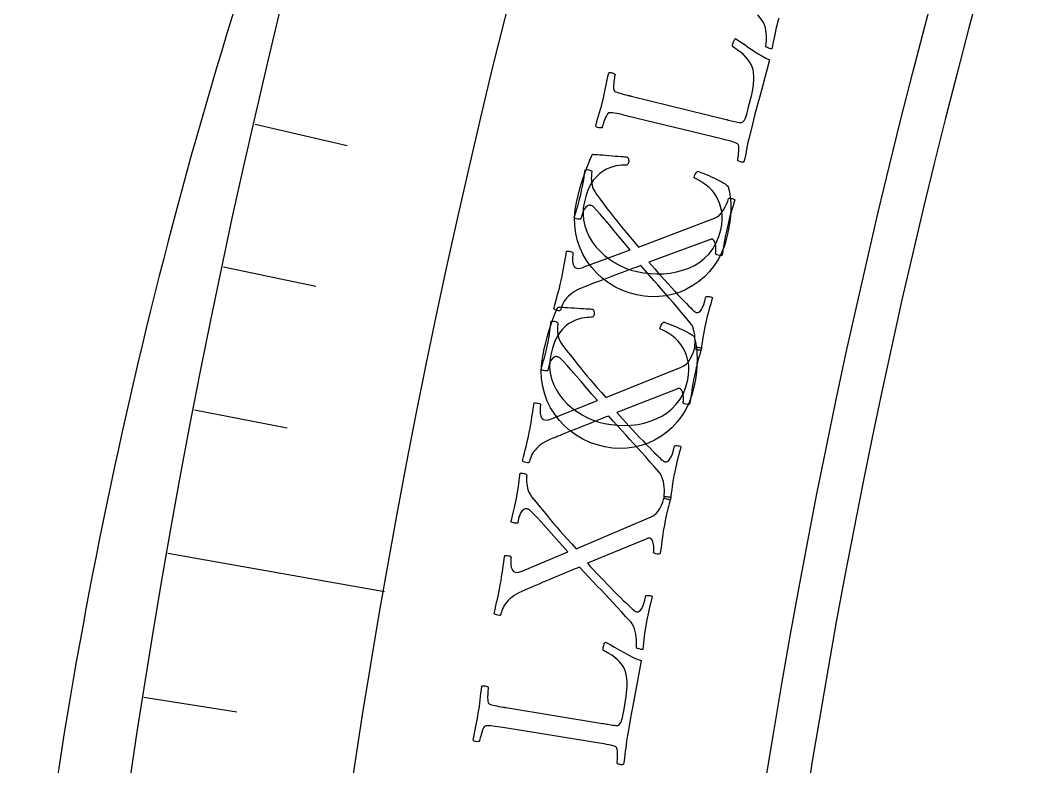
# Model space of a CAD drawing. Header units: millimetres. Extents: x -76 to 76, y -76 to 86.
# Drawn here: x -75.8 to -66.58, y 11.2 to 17.95 of the extents above; entities that cross this region are included whole.
import ezdxf

# ---------------------------------------------------------------- set-up
doc = ezdxf.new("R2010")
doc.units = ezdxf.units.MM
for name, color, linetype in [('CUT_INNER', 6, 'Continuous'), ('CUT_OUTER', 1, 'Continuous'), ('ENGRAVE', 7, 'Continuous'), ('ENGRAVE_FINE', 8, 'Continuous'), ('TEXT', 5, 'Continuous')]:
    doc.layers.add(name, color=color, linetype=linetype)

msp = doc.modelspace()

# ---------------------------------------------------------------- linework, layer by layer
at = {"layer": 'CUT_INNER'}
msp.add_arc((0.0001, -0.0002), 69.5399, 92.274707, 357.539245, dxfattribs=at)
at = {"layer": 'CUT_OUTER'}
msp.add_arc((-27.8135, 3.7715), 48.2123, 162.08122, 174.4382, dxfattribs=at)
at = {"layer": 'ENGRAVE'}
msp.add_lwpolyline([(-74.4637, 13.13), (-72.5042, 12.7845)], dxfattribs=at)
for radius in [75.6124, 73.6227, 69.9276]:
    msp.add_circle((0, 0), radius, dxfattribs=at)
at = {"layer": 'ENGRAVE_FINE'}
for points in [[(-73.6745, 17.0091), (-72.8436, 16.8173)], [(-73.9601, 15.7207), (-73.126, 15.5434)], [(-74.2232, 14.4275), (-73.3861, 14.2648)], [(-74.6815, 11.8284), (-73.8393, 11.695)]]:
    msp.add_lwpolyline(points, dxfattribs=at)
at = {"layer": 'TEXT'}
msp.add_lwpolyline([(-68.9384, 17.9688), (-68.9459, 17.9411), (-68.9554, 17.9036), (-68.9638, 17.8688), (-68.9711, 17.8367), (-68.9772, 17.8073), (-68.9828, 17.779), (-68.9884, 17.7501), (-68.994, 17.7207), (-68.9995, 17.6908), (-69.0058, 17.6907), (-69.0133, 17.6919), (-69.0219, 17.6943), (-69.0317, 17.6979), (-69.041, 17.7019), (-69.0482, 17.7052), (-69.0533, 17.7078), (-69.0561, 17.7097), (-69.055, 17.716), (-69.0537, 17.7268), (-69.0521, 17.742), (-69.0504, 17.7617), (-69.0493, 17.7842), (-69.0495, 17.8079), (-69.0511, 17.8328), (-69.0539, 17.8588), (-69.0588, 17.8843), (-69.0663, 17.9076), (-69.0764, 17.9288), (-69.0891, 17.9477), (-69.1278, 17.9973)], dxfattribs=at)
for points in [[(-69.4139, 17.0526), (-69.4116, 17.052), (-69.4088, 17.0513), (-69.4054, 17.0505), (-69.4016, 17.0496), (-69.3916, 17.0471), (-69.3801, 17.0443), (-69.3673, 17.0411), (-69.353, 17.0376), (-69.3384, 17.0342), (-69.3243, 17.0311), (-69.3108, 17.0285), (-69.2978, 17.0263), (-69.2864, 17.0248), (-69.2775, 17.0245), (-69.271, 17.0254), (-69.2669, 17.0274), (-69.2577, 17.0366), (-69.2497, 17.0474), (-69.2428, 17.0597), (-69.237, 17.0734), (-69.2314, 17.0901), (-69.2252, 17.1111), (-69.2183, 17.1364), (-69.2108, 17.1661), (-69.1827, 17.279), (-69.1761, 17.3087), (-69.1709, 17.3402), (-69.167, 17.3735), (-69.1644, 17.4086), (-69.1639, 17.4432), (-69.1661, 17.4748), (-69.1711, 17.5034), (-69.1789, 17.5291), (-69.189, 17.551), (-69.2018, 17.5729), (-69.2174, 17.5948), (-69.2356, 17.6167), (-69.2574, 17.6388), (-69.2836, 17.661), (-69.3141, 17.6833), (-69.3489, 17.7058), (-69.3535, 17.7106), (-69.3558, 17.7175), (-69.356, 17.7265), (-69.3539, 17.7378), (-69.3488, 17.7546), (-69.3429, 17.7679), (-69.3363, 17.7777), (-69.3289, 17.784), (-69.2909, 17.7586), (-69.2517, 17.7322), (-69.2114, 17.7048), (-69.1699, 17.6765), (-69.1292, 17.6497), (-69.0911, 17.6266), (-69.0555, 17.6074), (-69.0226, 17.592), (-69.0434, 17.5113), (-69.0646, 17.4309), (-69.0861, 17.3509), (-69.1079, 17.2713), (-69.1303, 17.1892), (-69.1534, 17.1018), (-69.177, 17.0091), (-69.2013, 16.9111), (-69.2094, 16.8771), (-69.2167, 16.8447), (-69.2231, 16.8141), (-69.2287, 16.7851), (-69.2341, 16.7568), (-69.2401, 16.728), (-69.2465, 16.6989), (-69.2534, 16.6693), (-69.2592, 16.6669), (-69.2662, 16.6661), (-69.2745, 16.6668), (-69.2841, 16.6691), (-69.2934, 16.6722), (-69.3011, 16.6756), (-69.307, 16.6793), (-69.3113, 16.6832), (-69.3097, 16.6907), (-69.3078, 16.7009), (-69.3058, 16.7137), (-69.3035, 16.7292), (-69.3014, 16.7459), (-69.3001, 16.7624), (-69.2995, 16.7787), (-69.2997, 16.7947), (-69.3007, 16.8089), (-69.3029, 16.8197), (-69.3062, 16.8271), (-69.3105, 16.8311), (-69.3229, 16.838), (-69.3374, 16.8444), (-69.3538, 16.8504), (-69.3723, 16.8559), (-69.3922, 16.8612), (-69.4129, 16.8666), (-69.4344, 16.872), (-69.4567, 16.8775), (-70.318, 17.0868), (-70.3404, 17.0921), (-70.3622, 17.0972), (-70.3834, 17.102), (-70.404, 17.1065), (-70.4234, 17.1102), (-70.4411, 17.1125), (-70.4571, 17.1134), (-70.4713, 17.1129), (-70.4778, 17.1115), (-70.4844, 17.1064), (-70.4911, 17.0976), (-70.4978, 17.085), (-70.5044, 17.0704), (-70.5108, 17.0552), (-70.5168, 17.0396), (-70.5225, 17.0235), (-70.5276, 17.0084), (-70.5317, 16.9958), (-70.5347, 16.9857), (-70.5367, 16.9782), (-70.5423, 16.9766), (-70.5493, 16.9759), (-70.5577, 16.9764), (-70.5674, 16.9778), (-70.577, 16.9802), (-70.5847, 16.9834), (-70.5905, 16.9873), (-70.5946, 16.9921), (-70.5859, 17.0231), (-70.5772, 17.0539), (-70.5684, 17.0843), (-70.5596, 17.1144), (-70.5509, 17.1443), (-70.5426, 17.174), (-70.5348, 17.2036), (-70.5274, 17.233), (-70.5202, 17.2632), (-70.5135, 17.2931), (-70.5073, 17.3227), (-70.5015, 17.352), (-70.4958, 17.3814), (-70.4899, 17.4115), (-70.4836, 17.4422), (-70.477, 17.4735), (-70.4712, 17.4759), (-70.4641, 17.4767), (-70.4558, 17.476), (-70.4463, 17.4737), (-70.4369, 17.4704), (-70.4293, 17.467), (-70.4234, 17.4632), (-70.4192, 17.4592), (-70.4209, 17.4516), (-70.4228, 17.4412), (-70.425, 17.4282), (-70.4275, 17.4124), (-70.4298, 17.3956), (-70.4316, 17.3791), (-70.4329, 17.3631), (-70.4337, 17.3475), (-70.4334, 17.3335), (-70.4316, 17.3226), (-70.4282, 17.3145), (-70.4233, 17.3094), (-70.4129, 17.3039), (-70.4008, 17.2986), (-70.387, 17.2937), (-70.3715, 17.2889), (-70.3547, 17.2843), (-70.3371, 17.2797), (-70.3187, 17.2749), (-70.2995, 17.2702), (-70.2964, 17.2694), (-70.2933, 17.2686), (-70.2902, 17.2679), (-70.2871, 17.2671), (-70.284, 17.2663), (-70.2809, 17.2656), (-70.2778, 17.2648), (-70.2747, 17.2641)], [(-70.7655, 16.3129), (-70.7532, 16.3638), (-70.7396, 16.4156), (-70.7246, 16.4683), (-70.7083, 16.522), (-70.6902, 16.576), (-70.6699, 16.6299), (-70.6473, 16.6838), (-70.6226, 16.7375), (-70.6199, 16.7373), (-70.6116, 16.7368), (-70.5978, 16.7359), (-70.5785, 16.7348), (-70.5555, 16.7332), (-70.5307, 16.7314), (-70.504, 16.7293), (-70.4755, 16.7269), (-70.4467, 16.7244), (-70.4193, 16.7221), (-70.3932, 16.72), (-70.3684, 16.718), (-70.3467, 16.7163), (-70.3301, 16.7147), (-70.3185, 16.7134), (-70.3118, 16.7123), (-70.3077, 16.7113), (-70.3041, 16.7082), (-70.3009, 16.7031), (-70.2983, 16.6959), (-70.2964, 16.6876), (-70.2956, 16.6793), (-70.296, 16.6709), (-70.2974, 16.6626), (-70.2995, 16.6557), (-70.3022, 16.6494), (-70.3055, 16.6439), (-70.3095, 16.639), (-70.3231, 16.6393), (-70.3402, 16.6388), (-70.3606, 16.6377), (-70.3846, 16.6358), (-70.4108, 16.6321), (-70.4384, 16.6254), (-70.4671, 16.6156), (-70.4972, 16.6028), (-70.5274, 16.586), (-70.5568, 16.5641), (-70.5853, 16.5372), (-70.6129, 16.5052), (-70.6385, 16.467), (-70.6611, 16.4214), (-70.6805, 16.3684), (-70.6968, 16.3081), (-70.7064, 16.2521), (-70.709, 16.1972), (-70.7046, 16.1435), (-70.6932, 16.0909), (-70.6757, 16.0402), (-70.653, 15.9917), (-70.6252, 15.9455), (-70.5922, 15.9017), (-70.555, 15.8607), (-70.5145, 15.8232), (-70.4708, 15.7891), (-70.4239, 15.7584), (-70.3749, 15.7316), (-70.3247, 15.7091), (-70.2734, 15.6909), (-70.2211, 15.6769), (-70.1618, 15.6658), (-70.1021, 15.6588), (-70.042, 15.656), (-69.9815, 15.6573), (-69.9218, 15.663), (-69.8638, 15.6734), (-69.8077, 15.6885), (-69.7533, 15.7084), (-69.7017, 15.7332), (-69.6538, 15.7631), (-69.6096, 15.7981), (-69.5691, 15.8383), (-69.5335, 15.884), (-69.5036, 15.9355), (-69.4796, 15.9927), (-69.4615, 16.0557), (-69.453, 16.1008), (-69.4488, 16.1432), (-69.4491, 16.183), (-69.4538, 16.2201), (-69.4617, 16.2548), (-69.4715, 16.287), (-69.4832, 16.3169), (-69.4968, 16.3444), (-69.5179, 16.3787), (-69.5415, 16.4093), (-69.5677, 16.4362), (-69.5963, 16.4593), (-69.6254, 16.4793), (-69.653, 16.4968), (-69.679, 16.5116), (-69.7033, 16.524), (-69.6998, 16.5413), (-69.6933, 16.5571), (-69.6839, 16.5714), (-69.6716, 16.5841), (-69.6626, 16.5815), (-69.6503, 16.5772), (-69.6345, 16.571), (-69.6154, 16.5631), (-69.5941, 16.5541), (-69.5721, 16.5444), (-69.5492, 16.5341), (-69.5255, 16.5232), (-69.5021, 16.5121), (-69.4802, 16.501), (-69.4598, 16.4901), (-69.4409, 16.4792), (-69.4245, 16.4689), (-69.4117, 16.4597), (-69.4024, 16.4517), (-69.3966, 16.4447), (-69.3854, 16.3971), (-69.3776, 16.3473), (-69.3733, 16.2954), (-69.3725, 16.2413), (-69.3753, 16.1843), (-69.3819, 16.1236), (-69.3924, 16.0592), (-69.4066, 15.991), (-69.4266, 15.9191), (-69.4524, 15.8519), (-69.4841, 15.7892), (-69.5216, 15.731), (-69.564, 15.6777), (-69.6103, 15.6298), (-69.6606, 15.5871), (-69.7148, 15.5498), (-69.7721, 15.518), (-69.8316, 15.4921), (-69.8933, 15.4721), (-69.9573, 15.4579), (-70.0226, 15.45), (-70.0886, 15.4485), (-70.1552, 15.4536), (-70.2223, 15.4652), (-70.2921, 15.4839), (-70.3583, 15.5085), (-70.4209, 15.5391), (-70.4798, 15.5756), (-70.5346, 15.6173), (-70.5848, 15.6633), (-70.6302, 15.7138), (-70.671, 15.7686), (-70.7063, 15.8272), (-70.7353, 15.889), (-70.7579, 15.954), (-70.7742, 16.0221), (-70.7835, 16.0926), (-70.7851, 16.1646), (-70.7791, 16.238), (-70.7655, 16.3129)], [(-70.9071, 15.5973), (-70.8991, 15.6344), (-70.8919, 15.6701), (-70.8853, 15.7042), (-70.8795, 15.7368), (-70.874, 15.7686), (-70.8685, 15.8), (-70.8628, 15.8312), (-70.8571, 15.862), (-70.8515, 15.8627), (-70.8439, 15.8624), (-70.8344, 15.8611), (-70.8229, 15.8588), (-70.8122, 15.8559), (-70.8047, 15.8525), (-70.8007, 15.8489), (-70.7999, 15.8448), (-70.8014, 15.8365), (-70.8027, 15.8262), (-70.8038, 15.8139), (-70.8046, 15.7996), (-70.8047, 15.7844), (-70.8037, 15.7696), (-70.8014, 15.755), (-70.7981, 15.7408), (-70.793, 15.7281), (-70.7854, 15.7181), (-70.7755, 15.711), (-70.7632, 15.7066), (-70.7506, 15.7054), (-70.7354, 15.707), (-70.7177, 15.7113), (-70.6975, 15.7184), (-70.2836, 15.8739), (-70.3336, 15.9329), (-70.3819, 15.9905), (-70.4287, 16.0467), (-70.4738, 16.1016), (-70.5158, 16.1522), (-70.5531, 16.1957), (-70.5858, 16.2321), (-70.6138, 16.2615), (-70.6183, 16.2655), (-70.623, 16.2688), (-70.6278, 16.2715), (-70.6328, 16.2736), (-70.6374, 16.2751), (-70.6409, 16.2763), (-70.6435, 16.2771), (-70.645, 16.2775), (-70.6529, 16.2777), (-70.662, 16.2748), (-70.6723, 16.2689), (-70.6839, 16.26), (-70.6959, 16.2455), (-70.7072, 16.2228), (-70.7179, 16.192), (-70.7281, 16.153), (-70.7311, 16.1508), (-70.7367, 16.1498), (-70.7449, 16.1501), (-70.7556, 16.1516), (-70.7668, 16.1539), (-70.776, 16.1565), (-70.7835, 16.1594), (-70.7891, 16.1626), (-70.7803, 16.1917), (-70.7721, 16.2192), (-70.7643, 16.245), (-70.7571, 16.2691), (-70.7502, 16.293), (-70.7433, 16.3181), (-70.7366, 16.3445), (-70.73, 16.3722), (-70.7214, 16.4106), (-70.714, 16.4459), (-70.7078, 16.4782), (-70.7029, 16.5075), (-70.6988, 16.534), (-70.6949, 16.5582), (-70.6913, 16.5799), (-70.688, 16.5992), (-70.6827, 16.5999), (-70.6758, 16.5999), (-70.6676, 16.5991), (-70.6578, 16.5976), (-70.6482, 16.5951), (-70.6401, 16.5915), (-70.6337, 16.5868), (-70.629, 16.5809), (-70.63, 16.5751), (-70.6311, 16.5662), (-70.6322, 16.5541), (-70.6334, 16.5388), (-70.6339, 16.5214), (-70.6331, 16.5028), (-70.6309, 16.4831), (-70.6273, 16.4622), (-70.6218, 16.441), (-70.6139, 16.4202), (-70.6036, 16.3998), (-70.5908, 16.3798), (-70.5545, 16.3318), (-70.5206, 16.2871), (-70.4893, 16.2457), (-70.4605, 16.2075), (-70.4327, 16.171), (-70.4046, 16.135), (-70.3761, 16.0992), (-70.3473, 16.0639), (-70.3168, 16.0272), (-70.2835, 15.9873), (-70.2473, 15.9445), (-70.2083, 15.8985), (-69.5203, 16.1596), (-69.4963, 16.1713), (-69.4745, 16.1876), (-69.4549, 16.2084), (-69.4376, 16.2338), (-69.4226, 16.2611), (-69.4102, 16.2877), (-69.4004, 16.3135), (-69.3933, 16.3386), (-69.3877, 16.34), (-69.3804, 16.3402), (-69.3715, 16.339), (-69.3611, 16.3364), (-69.351, 16.3334), (-69.3433, 16.3309), (-69.3379, 16.3287), (-69.3349, 16.327), (-69.3437, 16.2987), (-69.3518, 16.2724), (-69.3594, 16.2481), (-69.3663, 16.2258), (-69.373, 16.2034), (-69.3798, 16.1785), (-69.3868, 16.1512), (-69.3939, 16.1216), (-69.4032, 16.0806), (-69.4114, 16.0423), (-69.4186, 16.0067), (-69.4248, 15.9736), (-69.4307, 15.9404), (-69.4371, 15.9046), (-69.444, 15.8659), (-69.4513, 15.8246), (-69.4573, 15.8222), (-69.4651, 15.8212), (-69.4748, 15.8218), (-69.4863, 15.8239), (-69.4971, 15.8269), (-69.5045, 15.8302), (-69.5086, 15.8339), (-69.5093, 15.8378), (-69.5081, 15.8451), (-69.5072, 15.8544), (-69.5066, 15.8659), (-69.5064, 15.8795), (-69.5068, 15.894), (-69.5082, 15.9084), (-69.5106, 15.9225), (-69.514, 15.9366), (-69.5186, 15.949), (-69.5245, 15.9585), (-69.5318, 15.9651), (-69.5404, 15.9687), (-69.5427, 15.969), (-69.5455, 15.969), (-69.5488, 15.9688), (-69.5525, 15.9682), (-69.5563, 15.9674), (-69.5598, 15.9663), (-69.5629, 15.9651), (-69.5656, 15.9636), (-70.1125, 15.7631), (-70.0868, 15.7328), (-70.0596, 15.7013), (-70.031, 15.6685), (-70.0008, 15.6344), (-69.97, 15.5999), (-69.9396, 15.566), (-69.9094, 15.5325), (-69.8795, 15.4996), (-69.8506, 15.468), (-69.8233, 15.4387), (-69.7977, 15.4118), (-69.7737, 15.3871), (-69.7524, 15.3654), (-69.7346, 15.3475), (-69.7203, 15.3334), (-69.7095, 15.323), (-69.7074, 15.3213), (-69.7049, 15.3193), (-69.7019, 15.3169), (-69.6984, 15.3141), (-69.6945, 15.3113), (-69.6903, 15.309), (-69.6856, 15.3072), (-69.6806, 15.3058), (-69.671, 15.306), (-69.6608, 15.3107), (-69.65, 15.3198), (-69.6386, 15.3334), (-69.6273, 15.3526), (-69.6165, 15.3784), (-69.6063, 15.4108), (-69.5966, 15.4498), (-69.5909, 15.4515), (-69.5836, 15.4521), (-69.5746, 15.4516), (-69.5639, 15.4501), (-69.5536, 15.448), (-69.5458, 15.4458), (-69.5404, 15.4435), (-69.5376, 15.441), (-69.5458, 15.4135), (-69.5539, 15.3857), (-69.562, 15.3576), (-69.5699, 15.3291), (-69.5776, 15.3007), (-69.5849, 15.2724), (-69.5917, 15.2442), (-69.598, 15.2163), (-69.606, 15.1784), (-69.6131, 15.1433), (-69.6191, 15.1109), (-69.6241, 15.0813), (-69.6286, 15.0528), (-69.633, 15.0238), (-69.6374, 14.9942), (-69.6418, 14.964), (-69.648, 14.9637), (-69.6555, 14.9646), (-69.6642, 14.9666), (-69.6742, 14.9699), (-69.6837, 14.9735), (-69.691, 14.9765), (-69.6961, 14.9789), (-69.6991, 14.9807), (-69.6982, 14.9871), (-69.6973, 14.9979), (-69.6964, 15.0132), (-69.6954, 15.0329), (-69.6952, 15.0555), (-69.6963, 15.0791), (-69.6989, 15.1039), (-69.7028, 15.1298), (-69.7086, 15.1551), (-69.717, 15.1781), (-69.7279, 15.1988), (-69.7414, 15.2173), (-69.782, 15.2653), (-69.8209, 15.3111), (-69.8581, 15.3547), (-69.8936, 15.3961), (-69.9284, 15.4363), (-69.9632, 15.4765), (-69.9982, 15.5166), (-70.0334, 15.5566), (-70.0693, 15.5975), (-70.1065, 15.6402), (-70.1451, 15.6848), (-70.185, 15.7313), (-70.2075, 15.7234), (-70.2326, 15.7143), (-70.2603, 15.704), (-70.2906, 15.6925), (-70.3225, 15.6803), (-70.3551, 15.668), (-70.3884, 15.6556), (-70.4224, 15.643), (-70.4562, 15.6305), (-70.4889, 15.6183), (-70.5204, 15.6063), (-70.5507, 15.5946), (-70.5791, 15.5836), (-70.6049, 15.5737), (-70.6279, 15.5647), (-70.6483, 15.5569), (-70.665, 15.5504), (-70.6768, 15.5458), (-70.684, 15.5431), (-70.6864, 15.5421), (-70.7156, 15.5312), (-70.7418, 15.52), (-70.7652, 15.5085), (-70.7855, 15.4968), (-70.8042, 15.4842), (-70.8224, 15.4699), (-70.8402, 15.454), (-70.8574, 15.4365), (-70.8682, 15.4241), (-70.8781, 15.4105), (-70.8869, 15.3957), (-70.8948, 15.3797), (-70.9015, 15.364), (-70.9069, 15.3501), (-70.911, 15.338), (-70.9137, 15.3276), (-70.916, 15.3243), (-70.9213, 15.3227), (-70.9294, 15.3228), (-70.9404, 15.3246), (-70.9518, 15.3276), (-70.9608, 15.3312), (-70.9675, 15.3354), (-70.9719, 15.3402), (-70.9629, 15.3765), (-70.9543, 15.41), (-70.9462, 15.4407), (-70.9386, 15.4686), (-70.931, 15.4965), (-70.9233, 15.5272), (-70.9153, 15.5608), (-70.9071, 15.5973)], [(-71.0705, 14.9282), (-71.0592, 14.9793), (-71.0466, 15.0314), (-71.0327, 15.0844), (-71.0174, 15.1383), (-71.0003, 15.1927), (-70.9811, 15.2471), (-70.9596, 15.3013), (-70.9359, 15.3555), (-70.9332, 15.3554), (-70.9249, 15.355), (-70.9111, 15.3544), (-70.8918, 15.3536), (-70.8687, 15.3526), (-70.8439, 15.3512), (-70.8172, 15.3496), (-70.7886, 15.3478), (-70.7598, 15.3459), (-70.7323, 15.3441), (-70.7062, 15.3425), (-70.6813, 15.341), (-70.6597, 15.3397), (-70.643, 15.3384), (-70.6314, 15.3374), (-70.6247, 15.3364), (-70.6206, 15.3355), (-70.6169, 15.3325), (-70.6136, 15.3274), (-70.6108, 15.3202), (-70.6088, 15.312), (-70.6079, 15.3037), (-70.6081, 15.2953), (-70.6093, 15.287), (-70.6112, 15.28), (-70.6138, 15.2737), (-70.6171, 15.2681), (-70.621, 15.2632), (-70.6346, 15.2632), (-70.6516, 15.2624), (-70.6721, 15.2608), (-70.6959, 15.2585), (-70.7221, 15.2543), (-70.7495, 15.247), (-70.7781, 15.2367), (-70.8079, 15.2233), (-70.8378, 15.2059), (-70.8667, 15.1835), (-70.8947, 15.156), (-70.9217, 15.1234), (-70.9465, 15.0847), (-70.9682, 15.0387), (-70.9866, 14.9854), (-71.0017, 14.9248), (-71.0102, 14.8685), (-71.0117, 14.8136), (-71.0063, 14.76), (-70.9938, 14.7077), (-70.9754, 14.6573), (-70.9518, 14.6092), (-70.923, 14.5636), (-70.8892, 14.5205), (-70.8512, 14.4802), (-70.81, 14.4435), (-70.7657, 14.4103), (-70.7182, 14.3805), (-70.6686, 14.3547), (-70.618, 14.3331), (-70.5664, 14.3159), (-70.5138, 14.303), (-70.4542, 14.293), (-70.3944, 14.2872), (-70.3343, 14.2855), (-70.2739, 14.288), (-70.2143, 14.2949), (-70.1565, 14.3064), (-70.1007, 14.3226), (-70.0467, 14.3436), (-69.9956, 14.3693), (-69.9483, 14.4002), (-69.9048, 14.4361), (-69.8651, 14.4771), (-69.8303, 14.5234), (-69.8015, 14.5755), (-69.7786, 14.6332), (-69.7617, 14.6966), (-69.7541, 14.7418), (-69.7508, 14.7842), (-69.7518, 14.824), (-69.7573, 14.8611), (-69.7658, 14.8956), (-69.7762, 14.9276), (-69.7885, 14.9572), (-69.8026, 14.9844), (-69.8244, 15.0184), (-69.8486, 15.0485), (-69.8753, 15.0749), (-69.9044, 15.0975), (-69.9339, 15.1169), (-69.9618, 15.1337), (-69.988, 15.1481), (-70.0127, 15.16), (-70.0094, 15.1774), (-70.0033, 15.1933), (-69.9941, 15.2077), (-69.9821, 15.2208), (-69.9731, 15.2183), (-69.9607, 15.2142), (-69.9448, 15.2084), (-69.9255, 15.2008), (-69.9041, 15.1922), (-69.8818, 15.1829), (-69.8587, 15.1731), (-69.8348, 15.1627), (-69.8112, 15.152), (-69.7891, 15.1414), (-69.7685, 15.1308), (-69.7494, 15.1203), (-69.7328, 15.1103), (-69.7198, 15.1014), (-69.7103, 15.0936), (-69.7045, 15.0867), (-69.6923, 15.0393), (-69.6835, 14.9897), (-69.6782, 14.9379), (-69.6764, 14.8838), (-69.6781, 14.8268), (-69.6835, 14.7659), (-69.6927, 14.7013), (-69.7056, 14.6329), (-69.7242, 14.5607), (-69.7487, 14.4929), (-69.7791, 14.4296), (-69.8155, 14.3707), (-69.8568, 14.3166), (-69.9022, 14.2678), (-69.9516, 14.2242), (-70.0051, 14.1858), (-70.0618, 14.1529), (-70.1207, 14.1258), (-70.1821, 14.1046), (-70.2457, 14.0892), (-70.3109, 14.08), (-70.3768, 14.0772), (-70.4435, 14.081), (-70.5109, 14.0912), (-70.581, 14.1086), (-70.6477, 14.1319), (-70.7108, 14.1613), (-70.7705, 14.1966), (-70.8261, 14.2372), (-70.8771, 14.2823), (-70.9236, 14.3318), (-70.9654, 14.3858), (-71.0019, 14.4437), (-71.032, 14.505), (-71.0559, 14.5695), (-71.0735, 14.6373), (-71.0841, 14.7076), (-71.0872, 14.7796), (-71.0827, 14.8531), (-71.0705, 14.9282)], [(-71.1956, 14.2227), (-71.1883, 14.2599), (-71.1818, 14.2957), (-71.1759, 14.3299), (-71.1707, 14.3627), (-71.1658, 14.3945), (-71.1609, 14.4261), (-71.1558, 14.4573), (-71.1507, 14.4883), (-71.1451, 14.4891), (-71.1375, 14.4889), (-71.128, 14.4878), (-71.1165, 14.4858), (-71.1056, 14.483), (-71.0982, 14.4798), (-71.094, 14.4762), (-71.0932, 14.4722), (-71.0946, 14.4639), (-71.0956, 14.4535), (-71.0965, 14.4412), (-71.097, 14.4269), (-71.0968, 14.4117), (-71.0955, 14.3969), (-71.093, 14.3824), (-71.0894, 14.3682), (-71.084, 14.3556), (-71.0763, 14.3458), (-71.0662, 14.3389), (-71.0538, 14.3347), (-71.0411, 14.3338), (-71.026, 14.3357), (-71.0084, 14.3403), (-70.9883, 14.3478), (-70.5775, 14.5113), (-70.6286, 14.5693), (-70.6781, 14.626), (-70.7259, 14.6813), (-70.7721, 14.7352), (-70.8151, 14.785), (-70.8532, 14.8278), (-70.8866, 14.8636), (-70.9152, 14.8924), (-70.9198, 14.8963), (-70.9245, 14.8996), (-70.9294, 14.9022), (-70.9344, 14.9041), (-70.939, 14.9056), (-70.9426, 14.9067), (-70.9451, 14.9074), (-70.9467, 14.9078), (-70.9545, 14.9078), (-70.9636, 14.9048), (-70.9738, 14.8987), (-70.9853, 14.8895), (-70.9969, 14.8748), (-71.0078, 14.8519), (-71.0179, 14.8209), (-71.0273, 14.7818), (-71.0303, 14.7794), (-71.0359, 14.7783), (-71.0441, 14.7784), (-71.0549, 14.7798), (-71.066, 14.7819), (-71.0754, 14.7843), (-71.0829, 14.7871), (-71.0885, 14.7901), (-71.0803, 14.8194), (-71.0726, 14.847), (-71.0653, 14.8729), (-71.0586, 14.8972), (-71.0521, 14.9212), (-71.0458, 14.9465), (-71.0396, 14.9731), (-71.0335, 15.0009), (-71.0256, 15.0394), (-71.0189, 15.0749), (-71.0134, 15.1073), (-71.009, 15.1366), (-71.0054, 15.1633), (-71.002, 15.1875), (-70.9988, 15.2092), (-70.9959, 15.2286), (-70.9906, 15.2294), (-70.9837, 15.2295), (-70.9754, 15.2289), (-70.9657, 15.2276), (-70.956, 15.2253), (-70.9479, 15.2218), (-70.9414, 15.2172), (-70.9365, 15.2114), (-70.9374, 15.2056), (-70.9383, 15.1967), (-70.9392, 15.1846), (-70.9401, 15.1693), (-70.9403, 15.1518), (-70.9391, 15.1333), (-70.9365, 15.1136), (-70.9325, 15.0928), (-70.9266, 15.0717), (-70.9183, 15.051), (-70.9076, 15.0308), (-70.8945, 15.0111), (-70.8572, 14.9639), (-70.8225, 14.9198), (-70.7904, 14.879), (-70.7608, 14.8413), (-70.7324, 14.8054), (-70.7035, 14.7699), (-70.6744, 14.7348), (-70.6449, 14.7), (-70.6137, 14.6638), (-70.5796, 14.6247), (-70.5426, 14.5825), (-70.5027, 14.5373), (-69.8199, 14.8117), (-69.7962, 14.8238), (-69.7747, 14.8405), (-69.7555, 14.8617), (-69.7386, 14.8875), (-69.7242, 14.9151), (-69.7123, 14.9419), (-69.703, 14.9679), (-69.6964, 14.9931), (-69.6908, 14.9947), (-69.6835, 14.9949), (-69.6746, 14.9939), (-69.6641, 14.9916), (-69.654, 14.9888), (-69.6462, 14.9864), (-69.6408, 14.9843), (-69.6378, 14.9826), (-69.646, 14.9541), (-69.6537, 14.9277), (-69.6607, 14.9033), (-69.6672, 14.8809), (-69.6735, 14.8583), (-69.6798, 14.8333), (-69.6862, 14.8059), (-69.6928, 14.7761), (-69.7013, 14.735), (-69.7088, 14.6965), (-69.7153, 14.6607), (-69.7208, 14.6275), (-69.7261, 14.5943), (-69.7318, 14.5583), (-69.7379, 14.5196), (-69.7444, 14.4781), (-69.7504, 14.4755), (-69.7582, 14.4745), (-69.7679, 14.4748), (-69.7794, 14.4767), (-69.7903, 14.4795), (-69.7977, 14.4827), (-69.8019, 14.4862), (-69.8027, 14.4902), (-69.8016, 14.4974), (-69.8009, 14.5068), (-69.8005, 14.5183), (-69.8005, 14.5319), (-69.8013, 14.5464), (-69.8029, 14.5607), (-69.8056, 14.5749), (-69.8093, 14.5888), (-69.8141, 14.6011), (-69.8202, 14.6105), (-69.8276, 14.617), (-69.8363, 14.6204), (-69.8387, 14.6207), (-69.8414, 14.6207), (-69.8447, 14.6203), (-69.8484, 14.6197), (-69.8522, 14.6188), (-69.8556, 14.6177), (-69.8587, 14.6164), (-69.8614, 14.6148), (-70.4043, 14.4038), (-70.378, 14.374), (-70.3503, 14.343), (-70.321, 14.3107), (-70.2902, 14.2773), (-70.2587, 14.2434), (-70.2276, 14.21), (-70.1968, 14.1772), (-70.1662, 14.1448), (-70.1367, 14.1138), (-70.1089, 14.0851), (-70.0828, 14.0586), (-70.0584, 14.0344), (-70.0366, 14.0131), (-70.0184, 13.9956), (-70.0039, 13.9817), (-69.9929, 13.9716), (-69.9908, 13.97), (-69.9882, 13.968), (-69.9851, 13.9656), (-69.9816, 13.9629), (-69.9777, 13.9602), (-69.9734, 13.958), (-69.9687, 13.9562), (-69.9637, 13.955), (-69.9541, 13.9553), (-69.9439, 13.9602), (-69.9333, 13.9696), (-69.9222, 13.9834), (-69.9113, 14.0028), (-69.901, 14.0287), (-69.8914, 14.0613), (-69.8824, 14.1005), (-69.8768, 14.1023), (-69.8695, 14.1031), (-69.8604, 14.1028), (-69.8497, 14.1015), (-69.8394, 14.0996), (-69.8316, 14.0976), (-69.8262, 14.0953), (-69.8233, 14.0929), (-69.831, 14.0652), (-69.8386, 14.0372), (-69.8461, 14.009), (-69.8535, 13.9804), (-69.8606, 13.9518), (-69.8673, 13.9234), (-69.8735, 13.8951), (-69.8793, 13.867), (-69.8867, 13.829), (-69.893, 13.7938), (-69.8984, 13.7613), (-69.9028, 13.7316), (-69.9067, 13.703), (-69.9106, 13.6739), (-69.9144, 13.6442), (-69.9182, 13.614), (-69.9245, 13.6135), (-69.932, 13.6143), (-69.9407, 13.6162), (-69.9508, 13.6193), (-69.9603, 13.6227), (-69.9677, 13.6255), (-69.9729, 13.6278), (-69.9758, 13.6295), (-69.9751, 13.6359), (-69.9744, 13.6468), (-69.9738, 13.6621), (-69.9732, 13.6818), (-69.9734, 13.7044), (-69.975, 13.728), (-69.978, 13.7527), (-69.9824, 13.7785), (-69.9887, 13.8037), (-69.9976, 13.8265), (-70.0089, 13.847), (-70.0227, 13.8652), (-70.0642, 13.9125), (-70.104, 13.9576), (-70.1421, 14.0004), (-70.1784, 14.0411), (-70.2139, 14.0807), (-70.2495, 14.1201), (-70.2853, 14.1595), (-70.3212, 14.1989), (-70.3579, 14.2391), (-70.3959, 14.2811), (-70.4354, 14.3249), (-70.4762, 14.3706), (-70.4985, 14.3623), (-70.5235, 14.3527), (-70.5509, 14.3419), (-70.581, 14.3298), (-70.6127, 14.317), (-70.645, 14.3041), (-70.6781, 14.291), (-70.7119, 14.2777), (-70.7454, 14.2646), (-70.7778, 14.2517), (-70.8091, 14.2392), (-70.8392, 14.2269), (-70.8674, 14.2153), (-70.8929, 14.2049), (-70.9158, 14.1955), (-70.936, 14.1872), (-70.9526, 14.1805), (-70.9644, 14.1756), (-70.9714, 14.1727), (-70.9738, 14.1718), (-71.0028, 14.1602), (-71.0288, 14.1485), (-71.0519, 14.1366), (-71.0721, 14.1245), (-71.0905, 14.1115), (-71.1084, 14.0969), (-71.1259, 14.0807), (-71.1428, 14.0629), (-71.1534, 14.0502), (-71.1629, 14.0364), (-71.1715, 14.0215), (-71.1791, 14.0053), (-71.1855, 13.9895), (-71.1906, 13.9755), (-71.1944, 13.9633), (-71.1969, 13.9529), (-71.1992, 13.9495), (-71.2044, 13.9478), (-71.2126, 13.9477), (-71.2236, 13.9494), (-71.235, 13.9521), (-71.2441, 13.9556), (-71.2509, 13.9596), (-71.2553, 13.9643), (-71.247, 14.0008), (-71.2391, 14.0344), (-71.2316, 14.0653), (-71.2245, 14.0933), (-71.2176, 14.1214), (-71.2104, 14.1523), (-71.2031, 14.186), (-71.1956, 14.2227)], [(-71.4574, 12.8427), (-71.4509, 12.8801), (-71.445, 12.916), (-71.4398, 12.9503), (-71.4352, 12.9832), (-71.431, 13.0151), (-71.4266, 13.0468), (-71.4222, 13.0781), (-71.4176, 13.1092), (-71.4121, 13.1101), (-71.4045, 13.11), (-71.3949, 13.1091), (-71.3834, 13.1073), (-71.3725, 13.1047), (-71.365, 13.1017), (-71.3608, 13.0982), (-71.3599, 13.0942), (-71.3611, 13.0858), (-71.362, 13.0754), (-71.3625, 13.0631), (-71.3628, 13.0488), (-71.3623, 13.0336), (-71.3607, 13.0188), (-71.3579, 13.0044), (-71.354, 12.9903), (-71.3484, 12.9778), (-71.3405, 12.9681), (-71.3303, 12.9614), (-71.3178, 12.9575), (-71.3051, 12.9568), (-71.29, 12.959), (-71.2725, 12.964), (-71.2526, 12.9718), (-70.845, 13.1432), (-70.8973, 13.2002), (-70.9478, 13.2559), (-70.9967, 13.3103), (-71.0439, 13.3633), (-71.0878, 13.4123), (-71.1268, 13.4543), (-71.1609, 13.4895), (-71.19, 13.5177), (-71.1947, 13.5215), (-71.1995, 13.5247), (-71.2044, 13.5272), (-71.2095, 13.5291), (-71.2141, 13.5304), (-71.2177, 13.5315), (-71.2202, 13.5321), (-71.2218, 13.5325), (-71.2297, 13.5324), (-71.2387, 13.5291), (-71.2488, 13.5229), (-71.26, 13.5135), (-71.2714, 13.4985), (-71.2818, 13.4754), (-71.2914, 13.4442), (-71.3, 13.4049), (-71.3029, 13.4025), (-71.3085, 13.4013), (-71.3167, 13.4013), (-71.3275, 13.4024), (-71.3387, 13.4043), (-71.3481, 13.4066), (-71.3556, 13.4092), (-71.3614, 13.4121), (-71.3537, 13.4416), (-71.3465, 13.4693), (-71.3398, 13.4954), (-71.3335, 13.5197), (-71.3275, 13.5439), (-71.3216, 13.5693), (-71.3159, 13.596), (-71.3104, 13.6239), (-71.3033, 13.6626), (-71.2973, 13.6982), (-71.2924, 13.7307), (-71.2886, 13.7601), (-71.2854, 13.7868), (-71.2825, 13.811), (-71.2798, 13.8329), (-71.2772, 13.8523), (-71.2719, 13.8532), (-71.2651, 13.8535), (-71.2568, 13.853), (-71.247, 13.8519), (-71.2372, 13.8498), (-71.2291, 13.8465), (-71.2225, 13.842), (-71.2175, 13.8363), (-71.2183, 13.8305), (-71.219, 13.8215), (-71.2197, 13.8094), (-71.2203, 13.7941), (-71.2202, 13.7766), (-71.2186, 13.7581), (-71.2156, 13.7385), (-71.2112, 13.7178), (-71.2049, 13.6968), (-71.1962, 13.6763), (-71.1851, 13.6563), (-71.1716, 13.6368), (-71.1334, 13.5903), (-71.0979, 13.5469), (-71.065, 13.5067), (-71.0347, 13.4697), (-71.0055, 13.4343), (-70.976, 13.3994), (-70.9462, 13.3648), (-70.916, 13.3306), (-70.8842, 13.295), (-70.8493, 13.2566), (-70.8115, 13.2151), (-70.7708, 13.1707), (-70.0934, 13.4582), (-70.0699, 13.4708), (-70.0487, 13.4879), (-70.03, 13.5095), (-70.0136, 13.5356), (-69.9996, 13.5634), (-69.9883, 13.5905), (-69.9796, 13.6166), (-69.9734, 13.642), (-69.9678, 13.6437), (-69.9606, 13.6441), (-69.9517, 13.6432), (-69.9411, 13.6411), (-69.9309, 13.6385), (-69.9231, 13.6362), (-69.9177, 13.6343), (-69.9146, 13.6327), (-69.9223, 13.604), (-69.9294, 13.5774), (-69.936, 13.5529), (-69.942, 13.5303), (-69.9479, 13.5076), (-69.9537, 13.4825), (-69.9596, 13.455), (-69.9656, 13.4251), (-69.9733, 13.3838), (-69.98, 13.3453), (-69.9859, 13.3093), (-69.9908, 13.276), (-69.9954, 13.2427), (-70.0004, 13.2066), (-70.0057, 13.1677), (-70.0115, 13.1261), (-70.0174, 13.1235), (-70.0252, 13.1222), (-70.0349, 13.1224), (-70.0464, 13.1241), (-70.0573, 13.1267), (-70.0649, 13.1297), (-70.0691, 13.1332), (-70.07, 13.1371), (-70.069, 13.1444), (-70.0685, 13.1538), (-70.0683, 13.1652), (-70.0686, 13.1788), (-70.0696, 13.1933), (-70.0716, 13.2076), (-70.0745, 13.2217), (-70.0785, 13.2356), (-70.0835, 13.2478), (-70.0898, 13.2571), (-70.0973, 13.2634), (-70.1061, 13.2667), (-70.1084, 13.2669), (-70.1112, 13.2668), (-70.1145, 13.2664), (-70.1182, 13.2657), (-70.122, 13.2647), (-70.1254, 13.2636), (-70.1284, 13.2622), (-70.1311, 13.2606), (-70.6698, 13.0391), (-70.6429, 13.0098), (-70.6146, 12.9794), (-70.5847, 12.9477), (-70.5532, 12.9148), (-70.5211, 12.8816), (-70.4894, 12.8488), (-70.4579, 12.8165), (-70.4268, 12.7848), (-70.3966, 12.7544), (-70.3682, 12.7262), (-70.3416, 12.7002), (-70.3167, 12.6765), (-70.2946, 12.6556), (-70.2761, 12.6384), (-70.2612, 12.6249), (-70.2501, 12.6149), (-70.2479, 12.6133), (-70.2453, 12.6114), (-70.2422, 12.6091), (-70.2386, 12.6064), (-70.2346, 12.6038), (-70.2303, 12.6017), (-70.2256, 12.6001), (-70.2206, 12.5989), (-70.2109, 12.5994), (-70.2009, 12.6045), (-70.1905, 12.614), (-70.1797, 12.6281), (-70.1691, 12.6477), (-70.1593, 12.6739), (-70.1503, 12.7066), (-70.1422, 12.746), (-70.1365, 12.7479), (-70.1292, 12.7488), (-70.1202, 12.7487), (-70.1095, 12.7476), (-70.0991, 12.7459), (-70.0912, 12.744), (-70.0858, 12.7419), (-70.0828, 12.7395), (-70.09, 12.7117), (-70.097, 12.6836), (-70.104, 12.6551), (-70.1109, 12.6264), (-70.1174, 12.5977), (-70.1236, 12.5691), (-70.1293, 12.5408), (-70.1345, 12.5126), (-70.1411, 12.4744), (-70.1468, 12.4391), (-70.1515, 12.4065), (-70.1554, 12.3767), (-70.1587, 12.3481), (-70.162, 12.3189), (-70.1653, 12.2891), (-70.1685, 12.2589), (-70.1748, 12.2583), (-70.1823, 12.2588), (-70.1911, 12.2606), (-70.2011, 12.2635), (-70.2108, 12.2667), (-70.2182, 12.2694), (-70.2234, 12.2716), (-70.2264, 12.2733), (-70.2258, 12.2797), (-70.2253, 12.2905), (-70.225, 12.3058), (-70.2248, 12.3256), (-70.2254, 12.3481), (-70.2275, 12.3717), (-70.231, 12.3964), (-70.2359, 12.4221), (-70.2427, 12.4471), (-70.252, 12.4698), (-70.2637, 12.4901), (-70.2778, 12.508), (-70.3203, 12.5545), (-70.3609, 12.5988), (-70.3998, 12.6409), (-70.4369, 12.6809), (-70.4732, 12.7197), (-70.5096, 12.7585), (-70.5461, 12.7972), (-70.5827, 12.8358), (-70.6202, 12.8753), (-70.659, 12.9166), (-70.6993, 12.9596), (-70.741, 13.0045), (-70.7632, 12.9958), (-70.7879, 12.9857), (-70.8152, 12.9744), (-70.845, 12.9617), (-70.8764, 12.9483), (-70.9085, 12.9347), (-70.9413, 12.921), (-70.9749, 12.9071), (-71.0082, 12.8933), (-71.0403, 12.8798), (-71.0713, 12.8667), (-71.1012, 12.8538), (-71.1291, 12.8417), (-71.1545, 12.8307), (-71.1772, 12.8209), (-71.1972, 12.8123), (-71.2136, 12.8052), (-71.2253, 12.8002), (-71.2323, 12.7971), (-71.2347, 12.7961), (-71.2634, 12.784), (-71.2892, 12.7718), (-71.3121, 12.7594), (-71.332, 12.747), (-71.3502, 12.7336), (-71.3678, 12.7187), (-71.3849, 12.7021), (-71.4015, 12.684), (-71.4118, 12.6711), (-71.4211, 12.6571), (-71.4294, 12.642), (-71.4367, 12.6257), (-71.4428, 12.6098), (-71.4476, 12.5957), (-71.4512, 12.5834), (-71.4535, 12.573), (-71.4558, 12.5695), (-71.4609, 12.5677), (-71.4691, 12.5675), (-71.4802, 12.5689), (-71.4916, 12.5714), (-71.5007, 12.5747), (-71.5076, 12.5786), (-71.5122, 12.5833), (-71.5046, 12.6199), (-71.4973, 12.6537), (-71.4904, 12.6846), (-71.4838, 12.7128), (-71.4774, 12.741), (-71.4709, 12.772), (-71.4642, 12.8059), (-71.4574, 12.8427)], [(-70.5319, 11.5903), (-70.5296, 11.5899), (-70.5267, 11.5894), (-70.5233, 11.5889), (-70.5193, 11.5882), (-70.5092, 11.5866), (-70.4976, 11.5847), (-70.4845, 11.5825), (-70.47, 11.5801), (-70.4551, 11.5778), (-70.4409, 11.5759), (-70.4272, 11.5743), (-70.4141, 11.5731), (-70.4026, 11.5726), (-70.3937, 11.573), (-70.3873, 11.5743), (-70.3834, 11.5766), (-70.3749, 11.5866), (-70.3678, 11.5979), (-70.3618, 11.6107), (-70.3571, 11.6248), (-70.3529, 11.6419), (-70.3483, 11.6633), (-70.3434, 11.6891), (-70.3382, 11.7193), (-70.319, 11.8341), (-70.3148, 11.8641), (-70.3121, 11.8959), (-70.3108, 11.9295), (-70.3109, 11.9647), (-70.313, 11.9992), (-70.3177, 12.0305), (-70.325, 12.0587), (-70.3348, 12.0837), (-70.3465, 12.1047), (-70.361, 12.1255), (-70.3782, 12.1462), (-70.3981, 12.1666), (-70.4216, 12.1869), (-70.4494, 12.207), (-70.4815, 12.2269), (-70.518, 12.2466), (-70.5229, 12.251), (-70.5258, 12.2577), (-70.5267, 12.2667), (-70.5255, 12.2781), (-70.5217, 12.2952), (-70.5169, 12.3089), (-70.511, 12.3192), (-70.5042, 12.3261), (-70.4642, 12.3037), (-70.4231, 12.2805), (-70.3808, 12.2563), (-70.3373, 12.2313), (-70.2946, 12.2077), (-70.2548, 12.1877), (-70.2179, 12.1713), (-70.1838, 12.1585), (-70.1982, 12.0764), (-70.2131, 11.9947), (-70.2283, 11.9133), (-70.2439, 11.8322), (-70.2598, 11.7486), (-70.276, 11.6596), (-70.2923, 11.5654), (-70.3089, 11.4658), (-70.3143, 11.4312), (-70.3191, 11.3984), (-70.3231, 11.3674), (-70.3264, 11.338), (-70.3296, 11.3094), (-70.3333, 11.2803), (-70.3374, 11.2507), (-70.342, 11.2207), (-70.3476, 11.2179), (-70.3545, 11.2165), (-70.3628, 11.2166), (-70.3725, 11.218), (-70.3821, 11.2204), (-70.39, 11.2232), (-70.3962, 11.2264), (-70.4008, 11.23), (-70.3998, 11.2376), (-70.3987, 11.2479), (-70.3977, 11.2609), (-70.3966, 11.2765), (-70.3958, 11.2933), (-70.3958, 11.3099), (-70.3965, 11.3261), (-70.3979, 11.3421), (-70.4, 11.3561), (-70.403, 11.3667), (-70.4069, 11.3739), (-70.4115, 11.3775), (-70.4244, 11.3834), (-70.4393, 11.3887), (-70.4562, 11.3934), (-70.4751, 11.3974), (-70.4953, 11.4012), (-70.5164, 11.4049), (-70.5382, 11.4086), (-70.5609, 11.4124), (-71.4359, 11.5539), (-71.4587, 11.5575), (-71.4808, 11.5609), (-71.5023, 11.564), (-71.5232, 11.5669), (-71.5428, 11.5691), (-71.5606, 11.57), (-71.5766, 11.5696), (-71.5908, 11.568), (-71.5972, 11.5661), (-71.6033, 11.5605), (-71.6093, 11.5512), (-71.615, 11.5382), (-71.6205, 11.523), (-71.6256, 11.5074), (-71.6304, 11.4914), (-71.6349, 11.4749), (-71.6387, 11.4594), (-71.6418, 11.4465), (-71.6441, 11.4363), (-71.6455, 11.4286), (-71.6509, 11.4265), (-71.6578, 11.4254), (-71.6662, 11.4252), (-71.6761, 11.4258), (-71.6858, 11.4275), (-71.6937, 11.43), (-71.6999, 11.4335), (-71.7043, 11.438), (-71.6981, 11.4696), (-71.6918, 11.5009), (-71.6854, 11.5319), (-71.6789, 11.5626), (-71.6725, 11.5931), (-71.6666, 11.6234), (-71.6611, 11.6535), (-71.6561, 11.6833), (-71.6513, 11.714), (-71.6469, 11.7443), (-71.643, 11.7743), (-71.6395, 11.804), (-71.6362, 11.8338), (-71.6325, 11.8642), (-71.6287, 11.8953), (-71.6245, 11.9271), (-71.6189, 11.9299), (-71.612, 11.9313), (-71.6036, 11.9312), (-71.5939, 11.9296), (-71.5844, 11.9271), (-71.5765, 11.9243), (-71.5703, 11.921), (-71.5658, 11.9173), (-71.5669, 11.9096), (-71.568, 11.8991), (-71.5692, 11.8859), (-71.5704, 11.87), (-71.5714, 11.853), (-71.572, 11.8365), (-71.572, 11.8204), (-71.5715, 11.8048), (-71.5702, 11.7909), (-71.5675, 11.7801), (-71.5635, 11.7724), (-71.5583, 11.7677), (-71.5475, 11.763), (-71.535, 11.7587), (-71.5208, 11.7548), (-71.5049, 11.7513), (-71.4878, 11.748), (-71.4699, 11.7447), (-71.4512, 11.7414), (-71.4317, 11.7382), (-71.4286, 11.7377), (-71.4254, 11.7371), (-71.4223, 11.7366), (-71.4191, 11.7361), (-71.416, 11.7356), (-71.4128, 11.7351), (-71.4097, 11.7346), (-71.4065, 11.734)]]:
    msp.add_lwpolyline(points, close=True, dxfattribs=at)

doc.saveas('drawing.dxf')
